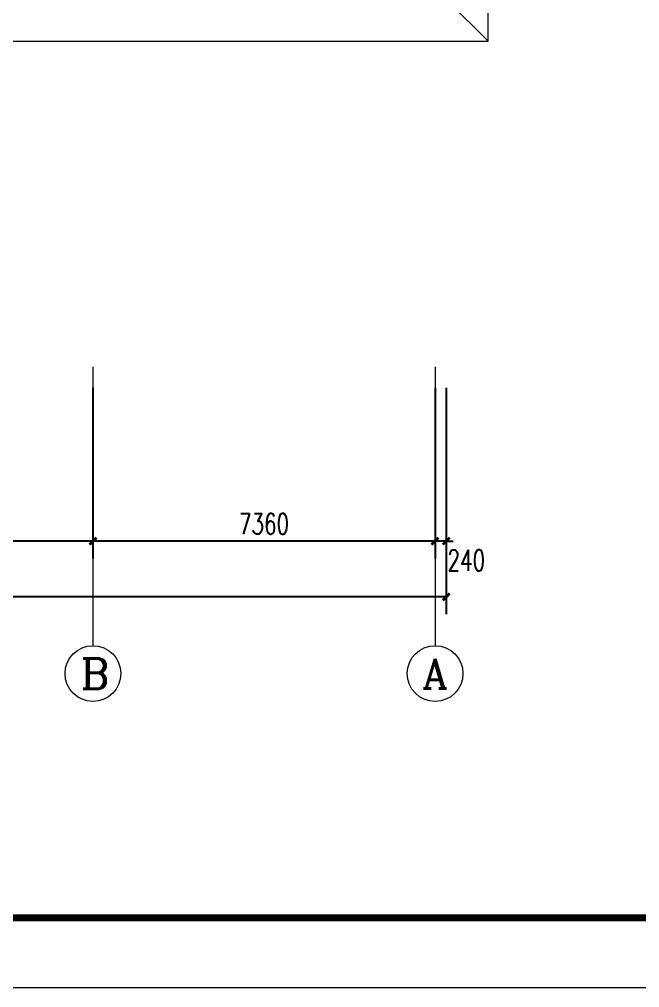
# Model space of a CAD drawing. Header units: inches. Extents: x -3272461 to -2504170, y 403793 to 1071042.
# Drawn here: x -2969614 to -2956270, y 784131 to 804964 of the extents above; entities that cross this region are included whole.
import ezdxf

# ---------------------------------------------------------------- set-up
doc = ezdxf.new("R2010")
doc.units = ezdxf.units.IN
doc.header["$LTSCALE"] = 1000
doc.header["$MEASUREMENT"] = 0
doc.layers.get('0').update_dxf_attribs({"lineweight": 18})
for name, color, linetype, lineweight in [('AXIS', 30, 'Continuous', 18), ('jc', 8, 'Continuous', 18), ('PUB_TITLE', 153, 'Continuous', 18)]:
    doc.layers.add(name, color=color, linetype=linetype, lineweight=lineweight)
doc.styles.add('_TCH_AXIS', font='complex.shx', dxfattribs={"bigfont": 'gbcbig.shx'})
doc.styles.add('_TCH_DIM_T3', font='simplex.shx', dxfattribs={"width": 0.705882, "bigfont": 'gbcbig.shx'})
doc.dimstyles.new('_TCH_ARCH&&150', dxfattribs={"dimtxt": 446.25, "dimasz": 150, "dimexe": 375, "dimexo": 450, "dimgap": 150, "dimtad": 1, "dimdec": 0, "dimzin": 0, "dimdsep": 46, "dimtxsty": '_TCH_DIM_T3', "dimblk": 'ARCHTICK', "dimcen": 0.09, "dimdle": 300, "dimclrt": 7, "dimazin": 2, "dimtfac": 1, "dimtdec": 0, "dimtix": 1, "dimtmove": 2, "dimatfit": 3, "dimfxl": 1, "dimtolj": 1, "dimarcsym": 0})

# ---------------------------------------------------------------- blocks, each defined once
blk = doc.blocks.new('_ArchTick_0')
at = {"color": 0, "linetype": 'ByBlock'}
blk.add_lwpolyline([(-0.5, -0.5, 0.4, 0.4, 0), (0.5, 0.5, 0.4, 0.4, 0)], format="xyseb", dxfattribs=at)
blk = doc.blocks.new('*X34')
at = {"layer": 'AXIS', "color": 0, "lineweight": -2}
for p, q in [((-3012431, 796588), (-3012431, 792163)), ((-2960431, 796588), (-2960431, 792163)), ((-2960431, 792538), (-3012431, 792538))]:
    blk.add_line(p, q, dxfattribs=at)
at = {"layer": 'AXIS', "color": 0, "lineweight": -2, "xscale": 150, "yscale": 150, "zscale": 150, "rotation": 180}
blk.add_blockref('_ArchTick_0', (-3012431, 792538), dxfattribs=at)
at = {"layer": 'AXIS', "color": 0, "lineweight": -2, "xscale": 150, "yscale": 150, "zscale": 150}
blk.add_blockref('_ArchTick_0', (-2960431, 792538), dxfattribs=at)
at = {"layer": 'AXIS', "color": 7, "insert": (-2986431, 792911), "char_height": 446.2, "width": 2070, "attachment_point": 5, "style": '_TCH_DIM_T3'}
blk.add_mtext('52000', dxfattribs=at)
blk = doc.blocks.new('_ARCHTICK')
at = {"color": 0, "linetype": 'ByBlock', "const_width": 0.4}
blk.add_lwpolyline([(-0.5, -0.5), (0.5, 0.5)], dxfattribs=at)
blk = doc.blocks.new('*X35')
at = {"layer": 'AXIS', "color": 0, "lineweight": -2}
for p, q in [((-2960671, 797038), (-2960671, 793363)), ((-2960431, 797038), (-2960431, 793363)), ((-2960671, 793738), (-2960821, 793738)), ((-2960431, 793738), (-2960671, 793738)), ((-2960431, 793738), (-2960281, 793738))]:
    blk.add_line(p, q, dxfattribs=at)
at = {"layer": 'AXIS', "color": 0, "lineweight": -2, "xscale": 150, "yscale": 150, "zscale": 150}
blk.add_blockref('_ArchTick_0', (-2960671, 793738), dxfattribs=at)
at = {"layer": 'AXIS', "color": 0, "lineweight": -2, "xscale": 150, "yscale": 150, "zscale": 150, "rotation": 180}
blk.add_blockref('_ArchTick_0', (-2960431, 793738), dxfattribs=at)
at = {"layer": 'AXIS', "color": 7, "insert": (-2959998, 793325), "char_height": 446.2, "width": 1215, "attachment_point": 5, "style": '_TCH_DIM_T3'}
blk.add_mtext('240', dxfattribs=at)
blk = doc.blocks.new('*X36')
at = {"layer": 'AXIS', "color": 0, "lineweight": -2}
for p, q in [((-2968031, 797038), (-2968031, 793363)), ((-2960671, 797038), (-2960671, 793363)), ((-2960671, 793738), (-2968031, 793738))]:
    blk.add_line(p, q, dxfattribs=at)
at = {"layer": 'AXIS', "color": 0, "lineweight": -2, "xscale": 150, "yscale": 150, "zscale": 150, "rotation": 180}
blk.add_blockref('_ArchTick_0', (-2968031, 793738), dxfattribs=at)
at = {"layer": 'AXIS', "color": 0, "lineweight": -2, "xscale": 150, "yscale": 150, "zscale": 150}
blk.add_blockref('_ArchTick_0', (-2960671, 793738), dxfattribs=at)
at = {"layer": 'AXIS', "color": 7, "insert": (-2964351, 794111), "char_height": 446.2, "width": 1620, "attachment_point": 5, "style": '_TCH_DIM_T3'}
blk.add_mtext('7360', dxfattribs=at)
blk = doc.blocks.new('*X37')
at = {"layer": 'AXIS', "color": 0, "lineweight": -2}
for p, q in [((-2975391, 797038), (-2975391, 793363)), ((-2968031, 797038), (-2968031, 793363)), ((-2968031, 793738), (-2975391, 793738))]:
    blk.add_line(p, q, dxfattribs=at)
at = {"layer": 'AXIS', "color": 0, "lineweight": -2, "xscale": 150, "yscale": 150, "zscale": 150, "rotation": 180}
blk.add_blockref('_ArchTick_0', (-2975391, 793738), dxfattribs=at)
at = {"layer": 'AXIS', "color": 0, "lineweight": -2, "xscale": 150, "yscale": 150, "zscale": 150}
blk.add_blockref('_ArchTick_0', (-2968031, 793738), dxfattribs=at)
at = {"layer": 'AXIS', "color": 7, "insert": (-2971711, 794111), "char_height": 446.2, "width": 1620, "attachment_point": 5, "style": '_TCH_DIM_T3'}
blk.add_mtext('7360', dxfattribs=at)

msp = doc.modelspace()

# ---------------------------------------------------------------- linework, layer by layer
at = {"layer": 'AXIS'}
for p, q in [((-2968030.9, 797488), (-2968030.9, 791488)), ((-2960670.3, 797488), (-2960670.3, 791488))]:
    msp.add_line(p, q, dxfattribs=at)
for centre in [(-2968030.9, 790888), (-2960670.3, 790888)]:
    msp.add_circle(centre, 600, dxfattribs=at)
at = {"layer": 'jc'}
for points in [[(-3013331.5, 812696.3), (-3013331.5, 804496.3), (-2959531.5, 804496.3), (-2959531.5, 812696.3)], [(-2959531.5, 804496.3), (-2960431.5, 805396.3)]]:
    msp.add_lwpolyline(points, dxfattribs=at)
at = {"layer": 'PUB_TITLE'}
msp.add_lwpolyline([(-2940702.2, 784130.6), (-2940702.2, 847130.6), (-3029802.2, 847130.6), (-3029802.2, 784130.6)], close=True, dxfattribs=at)
msp.add_lwpolyline([(-2942202.2, 785630.6, 150, 150, 0), (-2942202.2, 845630.6, 150, 150, 0), (-3026052.2, 845630.6, 150, 150, 0), (-3026052.2, 785630.6, 150, 150, 0)], format="xyseb", close=True, dxfattribs=at)

# ---------------------------------------------------------------- texts
at = {"layer": 'AXIS', "color": 7, "style": '_TCH_AXIS'}
for s, height, p in [('B', 652.9, (-2968295.2, 790561.5)), ('A', 637.8, (-2960943.6, 790569.1))]:
    msp.add_text(s, height=height, dxfattribs=at).set_placement(p)

# ---------------------------------------------------------------- dimensions: what is measured, and where the dimension line sits
at = {"layer": 'AXIS'}
for base, p1, p2, picture, middle in [((-2975390.9, 793738), (-2968030.9, 797488), (-2975390.9, 797488), '*X37', (-2971710.9, 794111.1)), ((-2968030.9, 793738), (-2960670.9, 797488), (-2968030.9, 797488), '*X36', (-2964350.9, 794111.1)), ((-3012430.9, 792538), (-2960430.9, 797038), (-3012430.9, 797038), '*X34', (-2986430.9, 792911.1))]:
    dim = msp.add_linear_dim(base=base, p1=p1, p2=p2, angle=180, dimstyle='_TCH_ARCH&&150', override={"dimsah": 1, "dimtzin": 0}, dxfattribs=at)
    dim.commit()
    dim.dimension.update_dxf_attribs({"geometry": picture, "text_midpoint": middle})
dim = msp.add_linear_dim(base=(-2960670.9, 793738), p1=(-2960430.9, 797488), p2=(-2960670.9, 797488), angle=180, dimstyle='_TCH_ARCH&&150', override={"dimsah": 1, "dimtzin": 0}, dxfattribs=at)
dim.commit()
dim.dimension.update_dxf_attribs({"geometry": '*X35', "text_midpoint": (-2959998, 793325.5), "dimtype": 160})

doc.saveas('drawing.dxf')
